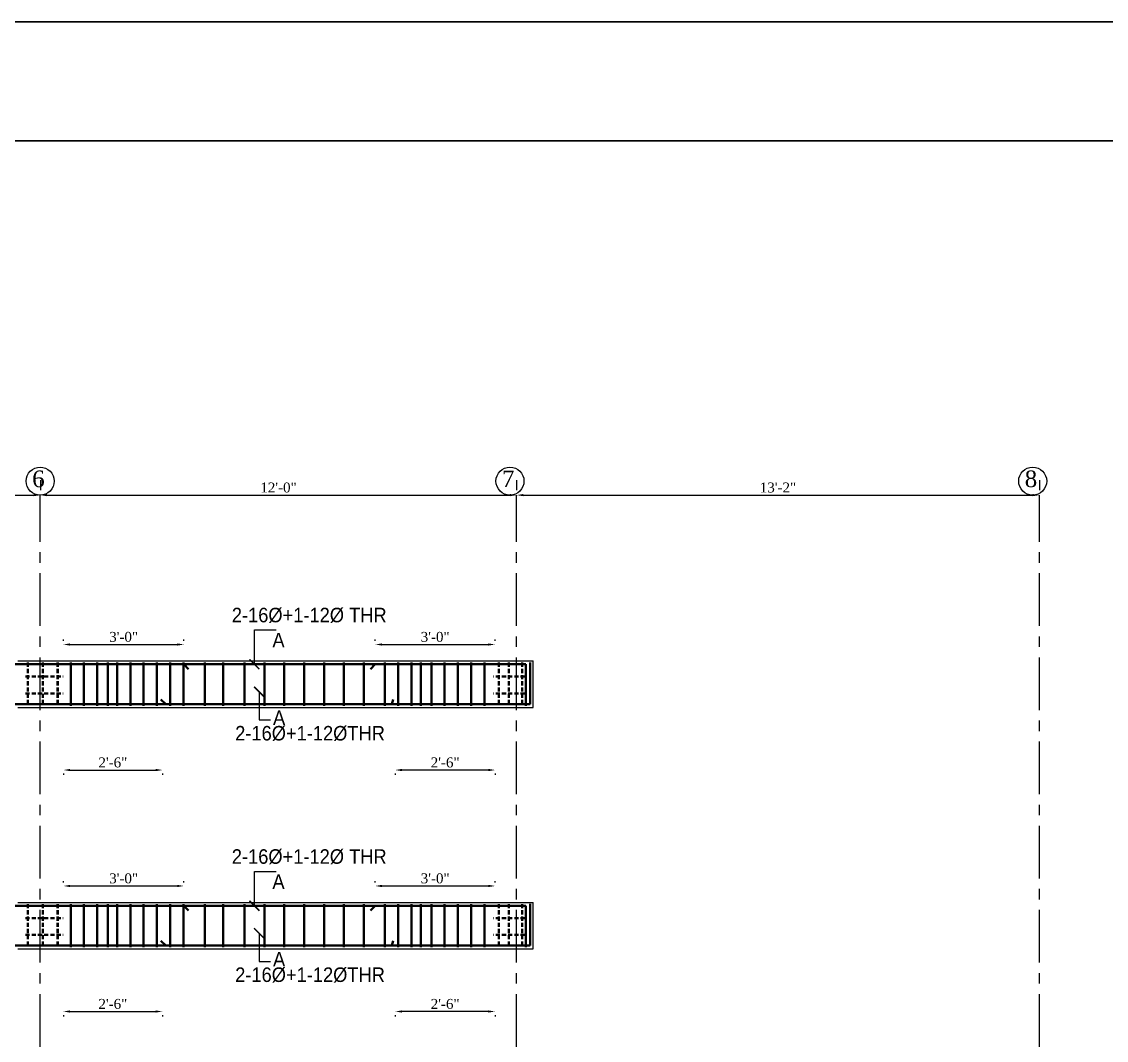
# Model space of a CAD drawing. Extents: x -2338379 to 930990, y -818978 to 106940.
# Drawn here: x 390546 to 391201, y -207783 to -207168 of the extents above; entities that cross this region are included whole.
import ezdxf

# ---------------------------------------------------------------- set-up
doc = ezdxf.new("R2010")
doc.units = 0
doc.header["$MEASUREMENT"] = 0
doc.header["$PDMODE"] = 34
doc.linetypes.add('CENTER', pattern=[50.8, 31.75, -6.35, 6.35, -6.35])
doc.linetypes.add('DASHED', pattern=[0.75, 0.5, -0.25])
doc.layers.get('0').update_dxf_attribs({"linetype": 'CONTINUOUS', "lineweight": 30})
doc.layers.get('DEFPOINTS').update_dxf_attribs({"linetype": 'CONTINUOUS'})
for name, color, linetype, lineweight in [('BARDIM', 7, 'CONTINUOUS', 15), ('Center', 11, 'CENTER', 15), ('Dimension', 35, 'CONTINUOUS', 9), ('rcc elevation', 253, 'CONTINUOUS', 18), ('rebar', 3, 'CONTINUOUS', 40), ('TEXT', 7, 'CONTINUOUS', 30)]:
    doc.layers.add(name, color=color, linetype=linetype, lineweight=lineweight)
doc.styles.add('ARIAL', font='arial.ttf', dxfattribs={"width": 0.9})
doc.styles.get("Standard").update_dxf_attribs({"font": 'times.ttf', "height": 6})
doc.styles.add('style1', font='arial.ttf')
doc.dimstyles.new('DIM1', dxfattribs={"dimscale": 0, "dimtxt": 7, "dimasz": 3, "dimexe": 3, "dimexo": 15, "dimgap": 2, "dimtad": 1, "dimdec": 0, "dimzin": 0, "dimdsep": 46, "dimlunit": 4, "dimtxsty": 'style1', "dimblk1": 'ARCHTICK', "dimblk2": 'ARCHTICK', "dimsah": 1, "dimcen": 0, "dimclrd": 6, "dimclre": 6, "dimclrt": 256, "dimadec": 0, "dimazin": 0, "dimtfac": 0.333333, "dimtdec": 0, "dimtofl": 0, "dimtmove": 2, "dimatfit": 3, "dimldrblk": 'ARCHTICK', "dimfxl": 1, "dimtolj": 1, "dimtzin": 0, "dimlwd": 13, "dimlwe": 13, "dimarcsym": 0})
doc.dimstyles.new('Standard$0', dxfattribs={"dimtxt": 6, "dimasz": 4, "dimexe": 3, "dimexo": 6, "dimgap": 3, "dimtad": 1, "dimdec": 1, "dimzin": 0, "dimdsep": 46, "dimlunit": 4, "dimtxsty": 'Standard', "dimcen": 0.09, "dimclrd": 6, "dimclre": 6, "dimclrt": 7, "dimadec": 0, "dimazin": 0, "dimtfac": 1, "dimtdec": 1, "dimtix": 1, "dimtofl": 0, "dimtmove": 1, "dimatfit": 3, "dimfxl": 1, "dimtolj": 1, "dimtzin": 0, "dimlwd": 18, "dimlwe": 18, "dimarcsym": 0})

# ---------------------------------------------------------------- blocks, each defined once
blk = doc.blocks.new('*D1090')
at = {"layer": 'DEFPOINTS', "color": 0, "lineweight": 30, "transparency": 16777216}
for p in [(390557.66, -207447.84), (390269.52, -207453.84), (390557.66, -207453.84)]:
    blk.add_point(p, dxfattribs=at)
at = {"layer": 'TEXT', "color": 6, "lineweight": -2, "transparency": 16777216}
for p, q in [((390269.52, -207444.84), (390269.52, -207450.84)), ((390273.52, -207453.84), (390553.66, -207453.84)), ((390557.66, -207456.84), (390557.66, -207456.84))]:
    blk.add_line(p, q, dxfattribs=at)
at = {"layer": 'TEXT', "color": 6, "lineweight": 30, "transparency": 16777216}
for points in [[(390273.52, -207453.17), (390273.52, -207454.5), (390269.52, -207453.84)], [(390553.66, -207453.17), (390553.66, -207454.5), (390557.66, -207453.84)]]:
    blk.add_solid(points, dxfattribs=at)
at = {"layer": 'TEXT', "color": 7, "transparency": 16777216, "insert": (390413.59, -207449.28), "char_height": 6, "attachment_point": 5}
blk.add_mtext('\\A1;12\'-0"', dxfattribs=at)
blk = doc.blocks.new('*D1091')
at = {"layer": 'DEFPOINTS', "color": 0, "lineweight": 30, "transparency": 16777216}
for p in [(390557.66, -207453.84), (390844.97, -207453.84), (390844.97, -207453.84)]:
    blk.add_point(p, dxfattribs=at)
at = {"layer": 'TEXT', "color": 6, "lineweight": -2, "transparency": 16777216}
for p, q in [((390557.66, -207444.84), (390557.66, -207450.84)), ((390844.97, -207444.84), (390844.97, -207450.84)), ((390561.66, -207453.84), (390840.97, -207453.84))]:
    blk.add_line(p, q, dxfattribs=at)
at = {"layer": 'TEXT', "color": 6, "lineweight": 30, "transparency": 16777216}
for points in [[(390561.66, -207453.17), (390561.66, -207454.5), (390557.66, -207453.84)], [(390840.97, -207453.17), (390840.97, -207454.5), (390844.97, -207453.84)]]:
    blk.add_solid(points, dxfattribs=at)
at = {"layer": 'TEXT', "color": 7, "transparency": 16777216, "insert": (390701.31, -207449.28), "char_height": 6, "attachment_point": 5}
blk.add_mtext('\\A1;12\'-0"', dxfattribs=at)
blk = doc.blocks.new('*D1092')
at = {"layer": 'DEFPOINTS', "color": 0, "lineweight": 30, "transparency": 16777216}
for p in [(390844.97, -207453.84), (391160.42, -207453.84), (391160.42, -207453.84)]:
    blk.add_point(p, dxfattribs=at)
at = {"layer": 'TEXT', "color": 6, "lineweight": -2, "transparency": 16777216}
for p, q in [((391160.42, -207444.84), (391160.42, -207450.84)), ((390844.97, -207462.84), (390844.97, -207456.84)), ((390848.97, -207453.84), (391156.42, -207453.84))]:
    blk.add_line(p, q, dxfattribs=at)
at = {"layer": 'TEXT', "color": 6, "lineweight": 30, "transparency": 16777216}
for points in [[(390848.97, -207453.17), (390848.97, -207454.5), (390844.97, -207453.84)], [(391156.42, -207453.17), (391156.42, -207454.5), (391160.42, -207453.84)]]:
    blk.add_solid(points, dxfattribs=at)
at = {"layer": 'TEXT', "color": 7, "transparency": 16777216, "insert": (391002.7, -207449.28), "char_height": 6, "attachment_point": 5}
blk.add_mtext('\\A1;13\'-2"', dxfattribs=at)
blk = doc.blocks.new('*D1200')
at = {"layer": 'DEFPOINTS', "color": 0, "lineweight": 30, "transparency": 16777216}
for p in [(390571.49, -207758.61), (390631.23, -207758.61), (390631.23, -207765.45)]:
    blk.add_point(p, dxfattribs=at)
at = {"layer": 'TEXT', "color": 6, "lineweight": -2, "transparency": 16777216}
for p, q in [((390571.49, -207767.61), (390571.49, -207768.45)), ((390575.49, -207765.45), (390627.23, -207765.45)), ((390631.23, -207767.61), (390631.23, -207768.45))]:
    blk.add_line(p, q, dxfattribs=at)
at = {"layer": 'TEXT', "color": 6, "lineweight": 30, "transparency": 16777216}
for points in [[(390575.49, -207764.79), (390575.49, -207766.12), (390571.49, -207765.45)], [(390627.23, -207764.79), (390627.23, -207766.12), (390631.23, -207765.45)]]:
    blk.add_solid(points, dxfattribs=at)
at = {"layer": 'TEXT', "color": 7, "transparency": 16777216, "insert": (390601.36, -207760.9), "char_height": 6, "attachment_point": 5}
blk.add_mtext('\\A1;2\'-6"', dxfattribs=at)
blk = doc.blocks.new('*D1201')
at = {"layer": 'DEFPOINTS', "color": 0, "lineweight": 30, "transparency": 16777216}
for p in [(390771.74, -207758.61), (390832, -207758.61), (390771.74, -207765.45)]:
    blk.add_point(p, dxfattribs=at)
at = {"layer": 'TEXT', "color": 6, "lineweight": -2, "transparency": 16777216}
for p, q in [((390771.74, -207767.61), (390771.74, -207768.45)), ((390828, -207765.45), (390775.74, -207765.45)), ((390832, -207767.61), (390832, -207768.45))]:
    blk.add_line(p, q, dxfattribs=at)
at = {"layer": 'TEXT', "color": 6, "lineweight": 30, "transparency": 16777216}
for points in [[(390775.74, -207764.79), (390775.74, -207766.12), (390771.74, -207765.45)], [(390828, -207764.79), (390828, -207766.12), (390832, -207765.45)]]:
    blk.add_solid(points, dxfattribs=at)
at = {"layer": 'TEXT', "color": 7, "transparency": 16777216, "insert": (390801.87, -207760.9), "char_height": 6, "attachment_point": 5}
blk.add_mtext('\\A1;2\'-6"', dxfattribs=at)
blk = doc.blocks.new('*D1212')
at = {"layer": 'DEFPOINTS', "color": 0, "lineweight": 30, "transparency": 16777216}
for p in [(390644.23, -207689.7), (390571.49, -207696.54), (390644.23, -207696.54)]:
    blk.add_point(p, dxfattribs=at)
at = {"layer": 'TEXT', "color": 6, "lineweight": -2, "transparency": 16777216}
for p, q in [((390571.49, -207687.54), (390571.49, -207686.7)), ((390644.23, -207687.54), (390644.23, -207686.7)), ((390575.49, -207689.7), (390640.23, -207689.7))]:
    blk.add_line(p, q, dxfattribs=at)
at = {"layer": 'TEXT', "color": 6, "lineweight": 30, "transparency": 16777216}
for points in [[(390575.49, -207689.03), (390575.49, -207690.36), (390571.49, -207689.7)], [(390640.23, -207689.03), (390640.23, -207690.36), (390644.23, -207689.7)]]:
    blk.add_solid(points, dxfattribs=at)
at = {"layer": 'TEXT', "color": 7, "transparency": 16777216, "insert": (390607.86, -207685.15), "char_height": 6, "attachment_point": 5}
blk.add_mtext('\\A1;3\'-0"', dxfattribs=at)
blk = doc.blocks.new('*D1213')
at = {"layer": 'DEFPOINTS', "color": 0, "lineweight": 30, "transparency": 16777216}
for p in [(390831.97, -207689.7), (390759.71, -207696.54), (390831.97, -207696.54)]:
    blk.add_point(p, dxfattribs=at)
at = {"layer": 'TEXT', "color": 6, "lineweight": -2, "transparency": 16777216}
for p, q in [((390759.71, -207687.54), (390759.71, -207686.7)), ((390831.97, -207687.54), (390831.97, -207686.7)), ((390763.71, -207689.7), (390827.97, -207689.7))]:
    blk.add_line(p, q, dxfattribs=at)
at = {"layer": 'TEXT', "color": 6, "lineweight": 30, "transparency": 16777216}
for points in [[(390763.71, -207689.03), (390763.71, -207690.36), (390759.71, -207689.7)], [(390827.97, -207689.03), (390827.97, -207690.36), (390831.97, -207689.7)]]:
    blk.add_solid(points, dxfattribs=at)
at = {"layer": 'TEXT', "color": 7, "transparency": 16777216, "insert": (390795.84, -207685.15), "char_height": 6, "attachment_point": 5}
blk.add_mtext('\\A1;3\'-0"', dxfattribs=at)
blk = doc.blocks.new('*D1225')
at = {"layer": 'DEFPOINTS', "color": 0, "lineweight": 30, "transparency": 16777216}
for p in [(390571.49, -207612.89), (390631.23, -207612.89), (390631.23, -207619.73)]:
    blk.add_point(p, dxfattribs=at)
at = {"layer": 'TEXT', "color": 6, "lineweight": -2, "transparency": 16777216}
for p, q in [((390571.49, -207621.89), (390571.49, -207622.73)), ((390575.49, -207619.73), (390627.23, -207619.73)), ((390631.23, -207621.89), (390631.23, -207622.73))]:
    blk.add_line(p, q, dxfattribs=at)
at = {"layer": 'TEXT', "color": 6, "lineweight": 30, "transparency": 16777216}
for points in [[(390575.49, -207619.07), (390575.49, -207620.4), (390571.49, -207619.73)], [(390627.23, -207619.07), (390627.23, -207620.4), (390631.23, -207619.73)]]:
    blk.add_solid(points, dxfattribs=at)
at = {"layer": 'TEXT', "color": 7, "transparency": 16777216, "insert": (390601.36, -207615.18), "char_height": 6, "attachment_point": 5}
blk.add_mtext('\\A1;2\'-6"', dxfattribs=at)
blk = doc.blocks.new('*D1226')
at = {"layer": 'DEFPOINTS', "color": 0, "lineweight": 30, "transparency": 16777216}
for p in [(390771.74, -207612.89), (390832, -207612.89), (390771.74, -207619.73)]:
    blk.add_point(p, dxfattribs=at)
at = {"layer": 'TEXT', "color": 6, "lineweight": -2, "transparency": 16777216}
for p, q in [((390771.74, -207621.89), (390771.74, -207622.73)), ((390828, -207619.73), (390775.74, -207619.73)), ((390832, -207621.89), (390832, -207622.73))]:
    blk.add_line(p, q, dxfattribs=at)
at = {"layer": 'TEXT', "color": 6, "lineweight": 30, "transparency": 16777216}
for points in [[(390775.74, -207619.07), (390775.74, -207620.4), (390771.74, -207619.73)], [(390828, -207619.07), (390828, -207620.4), (390832, -207619.73)]]:
    blk.add_solid(points, dxfattribs=at)
at = {"layer": 'TEXT', "color": 7, "transparency": 16777216, "insert": (390801.87, -207615.18), "char_height": 6, "attachment_point": 5}
blk.add_mtext('\\A1;2\'-6"', dxfattribs=at)
blk = doc.blocks.new('*D1237')
at = {"layer": 'DEFPOINTS', "color": 0, "lineweight": 30, "transparency": 16777216}
for p in [(390644.23, -207543.98), (390571.49, -207550.82), (390644.23, -207550.82)]:
    blk.add_point(p, dxfattribs=at)
at = {"layer": 'TEXT', "color": 6, "lineweight": -2, "transparency": 16777216}
for p, q in [((390571.49, -207541.82), (390571.49, -207540.98)), ((390575.49, -207543.98), (390640.23, -207543.98)), ((390644.23, -207541.82), (390644.23, -207540.98))]:
    blk.add_line(p, q, dxfattribs=at)
at = {"layer": 'TEXT', "color": 6, "lineweight": 30, "transparency": 16777216}
for points in [[(390575.49, -207543.31), (390575.49, -207544.65), (390571.49, -207543.98)], [(390640.23, -207543.31), (390640.23, -207544.65), (390644.23, -207543.98)]]:
    blk.add_solid(points, dxfattribs=at)
at = {"layer": 'TEXT', "color": 7, "transparency": 16777216, "insert": (390607.86, -207539.43), "char_height": 6, "attachment_point": 5}
blk.add_mtext('\\A1;3\'-0"', dxfattribs=at)
blk = doc.blocks.new('*D1238')
at = {"layer": 'DEFPOINTS', "color": 0, "lineweight": 30, "transparency": 16777216}
for p in [(390831.97, -207543.98), (390759.71, -207550.82), (390831.97, -207550.82)]:
    blk.add_point(p, dxfattribs=at)
at = {"layer": 'TEXT', "color": 6, "lineweight": -2, "transparency": 16777216}
for p, q in [((390759.71, -207541.82), (390759.71, -207540.98)), ((390763.71, -207543.98), (390827.97, -207543.98)), ((390831.97, -207541.82), (390831.97, -207540.98))]:
    blk.add_line(p, q, dxfattribs=at)
at = {"layer": 'TEXT', "color": 6, "lineweight": 30, "transparency": 16777216}
for points in [[(390763.71, -207543.31), (390763.71, -207544.65), (390759.71, -207543.98)], [(390827.97, -207543.31), (390827.97, -207544.65), (390831.97, -207543.98)]]:
    blk.add_solid(points, dxfattribs=at)
at = {"layer": 'TEXT', "color": 7, "transparency": 16777216, "insert": (390795.84, -207539.43), "char_height": 6, "attachment_point": 5}
blk.add_mtext('\\A1;3\'-0"', dxfattribs=at)

msp = doc.modelspace()

# ---------------------------------------------------------------- linework, layer by layer
at = {"color": 3}
for points in [[(392051.75, -209594.54), (392051.75, -207168.14), (388874.15, -207168.14), (388874.15, -209594.54)], [(391979.75, -209522.54), (391979.75, -207240.14), (388946.15, -207240.14), (388946.15, -209522.54)]]:
    msp.add_lwpolyline(points, close=True, dxfattribs=at)
at = {"layer": 'Center'}
for p, q in [((390557.49, -208345.54), (390557.49, -207453.84)), ((390844.97, -208345.54), (390844.97, -207453.84)), ((391160.42, -208345.54), (391160.42, -207453.84))]:
    msp.add_line(p, q, dxfattribs=at)
at = {"layer": 'Dimension'}
for centre in [(390557.49, -207445.39), (390840.97, -207445.39), (391156.42, -207445.39)]:
    msp.add_circle(centre, 8.45, dxfattribs=at)
at = {"layer": 'rcc elevation', "ltscale": 20}
for p, q in [((390544, -207553.93), (390854.97, -207553.93)), ((390854.97, -207581.93), (390854.97, -207553.93)), ((390544, -207581.93), (390854.97, -207581.93)), ((390544, -207699.65), (390854.97, -207699.65)), ((390854.97, -207727.65), (390854.97, -207699.65)), ((390544, -207727.65), (390854.97, -207727.65))]:
    msp.add_line(p, q, dxfattribs=at)
at = {"layer": 'rebar', "ltscale": 20}
for p, q in [((389108.27, -207555.93), (390850.61, -207555.93)), ((390644.23, -207555.93), (390647.08, -207558.78)), ((390759.71, -207555.93), (390756.86, -207558.78)), ((390850.61, -207555.93), (390850.61, -207580.92)), ((390853.24, -207554.83), (390853.24, -207579.93)), ((390630.38, -207577.08), (390633.23, -207579.93)), ((390770.59, -207577.08), (390769.74, -207579.93)), ((389105.64, -207579.93), (390853.24, -207579.93)), ((389108.27, -207701.65), (390850.61, -207701.65)), ((390644.23, -207701.65), (390647.08, -207704.5)), ((390759.71, -207701.65), (390756.86, -207704.5)), ((390850.61, -207701.65), (390850.61, -207726.64)), ((390853.24, -207700.55), (390853.24, -207725.65)), ((389105.64, -207725.65), (390853.24, -207725.65)), ((390630.38, -207722.8), (390633.23, -207725.65)), ((390770.59, -207722.8), (390769.74, -207725.65))]:
    msp.add_line(p, q, dxfattribs=at)
at = {"layer": 'rebar', "linetype": 'DASHED', "ltscale": 5}
for p, q in [((390550.14, -207554.93), (390550.14, -207580.93)), ((390559, -207554.93), (390559, -207580.93)), ((390567.96, -207554.93), (390567.96, -207580.93)), ((390568.05, -207554.93), (390568.05, -207580.93)), ((390834.24, -207554.93), (390834.24, -207580.93)), ((390840.32, -207554.93), (390840.32, -207580.93)), ((390848.4, -207554.93), (390848.4, -207580.93)), ((390548.65, -207563.38), (390571.33, -207563.38)), ((390849.89, -207563.38), (390830.86, -207563.38)), ((390548.65, -207573.55), (390571.33, -207573.55)), ((390849.89, -207573.55), (390830.86, -207573.55)), ((390550.14, -207700.65), (390550.14, -207726.65)), ((390559, -207700.65), (390559, -207726.65)), ((390567.96, -207700.65), (390567.96, -207726.65)), ((390568.05, -207700.65), (390568.05, -207726.65)), ((390834.24, -207700.65), (390834.24, -207726.65)), ((390840.32, -207700.65), (390840.32, -207726.65)), ((390848.4, -207700.65), (390848.4, -207726.65)), ((390548.65, -207709.1), (390571.33, -207709.1)), ((390849.89, -207709.1), (390830.86, -207709.1)), ((390548.65, -207719.27), (390571.33, -207719.27)), ((390849.89, -207719.27), (390830.86, -207719.27))]:
    msp.add_line(p, q, dxfattribs=at)
at = {"layer": 'rebar', "ltscale": 5}
for p, q in [((390575.9, -207554.93), (390575.9, -207580.93)), ((390583.9, -207554.93), (390583.9, -207580.93)), ((390591.9, -207554.93), (390591.9, -207580.93)), ((390598.23, -207554.93), (390598.23, -207580.93)), ((390603.9, -207554.93), (390603.9, -207580.93)), ((390611.9, -207554.93), (390611.9, -207580.93)), ((390619.9, -207554.93), (390619.9, -207580.93)), ((390627.9, -207554.93), (390627.9, -207580.93)), ((390635.9, -207554.93), (390635.9, -207580.93)), ((390643.9, -207554.93), (390643.9, -207580.93)), ((390656.77, -207554.93), (390656.77, -207580.93)), ((390667.9, -207554.93), (390667.9, -207580.93)), ((390680.77, -207554.93), (390680.77, -207580.93)), ((390692.77, -207554.93), (390692.77, -207580.93)), ((390704.77, -207554.93), (390704.77, -207580.93)), ((390716.77, -207554.93), (390716.77, -207580.93)), ((390728.77, -207554.93), (390728.77, -207580.93)), ((390740.77, -207554.93), (390740.77, -207580.93)), ((390752.77, -207554.93), (390752.77, -207580.93)), ((390765.56, -207554.93), (390765.56, -207580.93)), ((390773.56, -207554.93), (390773.56, -207580.93)), ((390781.56, -207554.93), (390781.56, -207580.93)), ((390787.28, -207554.93), (390787.28, -207580.93)), ((390793.56, -207554.93), (390793.56, -207580.93)), ((390801.56, -207554.93), (390801.56, -207580.93)), ((390809.56, -207554.93), (390809.56, -207580.93)), ((390817.56, -207554.93), (390817.56, -207580.93)), ((390825.56, -207554.93), (390825.56, -207580.93)), ((390575.9, -207700.65), (390575.9, -207726.65)), ((390583.9, -207700.65), (390583.9, -207726.65)), ((390591.9, -207700.65), (390591.9, -207726.65)), ((390598.23, -207700.65), (390598.23, -207726.65)), ((390603.9, -207700.65), (390603.9, -207726.65)), ((390611.9, -207700.65), (390611.9, -207726.65)), ((390619.9, -207700.65), (390619.9, -207726.65)), ((390627.9, -207700.65), (390627.9, -207726.65)), ((390635.9, -207700.65), (390635.9, -207726.65)), ((390643.9, -207700.65), (390643.9, -207726.65)), ((390656.77, -207700.65), (390656.77, -207726.65)), ((390667.9, -207700.65), (390667.9, -207726.65)), ((390680.77, -207700.65), (390680.77, -207726.65)), ((390692.77, -207700.65), (390692.77, -207726.65)), ((390704.77, -207700.65), (390704.77, -207726.65)), ((390716.77, -207700.65), (390716.77, -207726.65)), ((390728.77, -207700.65), (390728.77, -207726.65)), ((390740.77, -207700.65), (390740.77, -207726.65)), ((390752.77, -207700.65), (390752.77, -207726.65)), ((390765.56, -207700.65), (390765.56, -207726.65)), ((390773.56, -207700.65), (390773.56, -207726.65)), ((390781.56, -207700.65), (390781.56, -207726.65)), ((390787.28, -207700.65), (390787.28, -207726.65)), ((390793.56, -207700.65), (390793.56, -207726.65)), ((390801.56, -207700.65), (390801.56, -207726.65)), ((390809.56, -207700.65), (390809.56, -207726.65)), ((390817.56, -207700.65), (390817.56, -207726.65)), ((390825.56, -207700.65), (390825.56, -207726.65))]:
    msp.add_line(p, q, dxfattribs=at)

# ---------------------------------------------------------------- texts
at = {"layer": 'TEXT', "style": 'ARIAL', "width": 0.9}
for s, height, p in [('2-16%%C+1-12%%C THR', 8.7687, (390673.13, -207530.59)), ('A', 8.77, (390697.64, -207545.74)), ('A', 8.77, (390698, -207592.56)), ('2-16%%C+1-12%%CTHR', 8.7687, (390675.16, -207601.91)), ('2-16%%C+1-12%%C THR', 8.7687, (390673.13, -207676.31)), ('A', 8.77, (390697.64, -207691.46)), ('A', 8.77, (390698, -207738.28)), ('2-16%%C+1-12%%CTHR', 8.7687, (390675.16, -207747.63))]:
    msp.add_text(s, height=height, dxfattribs=at).set_placement(p)
at = {"layer": 'TEXT', "linetype": 'ByBlock', "char_height": 10, "width": 1452.7835, "attachment_point": 1, "line_spacing_factor": 2}
for s, insert in [('6', (390552.66, -207439.01)), ('7', (390836.14, -207439.01)), ('8', (391151.59, -207439.01))]:
    msp.add_mtext(s, dxfattribs=dict(at, insert=insert))

# ---------------------------------------------------------------- dimensions: what is measured, and where the dimension line sits
at = {"layer": 'TEXT'}
for base, p1, p2, picture, middle in [((390557.66, -207453.84), (390269.52, -207453.84), (390557.66, -207447.84), '*D1090', (390413.59, -207449.28)), ((390844.97, -207453.84), (390557.66, -207453.84), (390844.97, -207453.84), '*D1091', (390701.31, -207449.28)), ((391160.42, -207453.84), (390844.97, -207453.84), (391160.42, -207453.84), '*D1092', (391002.7, -207449.28))]:
    dim = msp.add_linear_dim(base=base, p1=p1, p2=p2, dimstyle='Standard$0', override={"dimscale": 0.5, "dimtxt": 18, "dimasz": 8, "dimexe": 6, "dimexo": 18, "dimdec": 0, "dimlfac": 0.5, "dimzin": 11, "dimcen": 2.5, "dimdle": 6, "dimtdec": 0, "dimtofl": 1, "dimlwd": 65534, "dimlwe": 65534}, dxfattribs=at)
    dim.commit()
    dim.dimension.update_dxf_attribs({"geometry": picture, "text_midpoint": middle})
for p1, p2, distance, picture, middle in [((390571.49, -207550.82), (390644.23, -207550.82), 6.84, '*D1237', (390607.86, -207539.43)), ((390759.71, -207550.82), (390831.97, -207550.82), 6.84, '*D1238', (390795.84, -207539.43)), ((390571.49, -207612.89), (390631.23, -207612.89), -6.84, '*D1225', (390601.36, -207615.18)), ((390832, -207612.89), (390771.74, -207612.89), 6.84, '*D1226', (390801.87, -207615.18)), ((390571.49, -207696.54), (390644.23, -207696.54), 6.84, '*D1212', (390607.86, -207685.15)), ((390759.71, -207696.54), (390831.97, -207696.54), 6.84, '*D1213', (390795.84, -207685.15)), ((390571.49, -207758.61), (390631.23, -207758.61), -6.84, '*D1200', (390601.36, -207760.9)), ((390832, -207758.61), (390771.74, -207758.61), 6.84, '*D1201', (390801.87, -207760.9))]:
    dim = msp.add_aligned_dim(p1=p1, p2=p2, distance=distance, dimstyle='Standard$0', override={"dimscale": 0.5, "dimtxt": 18, "dimasz": 8, "dimexe": 6, "dimexo": 18, "dimdec": 0, "dimlfac": 0.5, "dimzin": 11, "dimcen": 2.5, "dimdle": 6, "dimtdec": 0, "dimtofl": 1, "dimlwd": 65534, "dimlwe": 65534}, dxfattribs=at)
    dim.commit()
    dim.dimension.update_dxf_attribs({"geometry": picture, "text_midpoint": middle})

# ---------------------------------------------------------------- leaders
at = {"layer": 'BARDIM', "color": 1}
for points in [[(390686.74, -207555.91), (390686.74, -207535.21), (390699.91, -207535.21)], [(390689.54, -207572.47), (390689.54, -207589.51), (390696.55, -207589.51)], [(390686.74, -207701.63), (390686.74, -207680.93), (390699.91, -207680.93)], [(390689.54, -207718.19), (390689.54, -207735.23), (390696.55, -207735.23)]]:
    msp.add_leader(points, dimstyle='DIM1', override={"dimscale": 1, "dimasz": 6}, dxfattribs=at)

doc.saveas('drawing.dxf')
